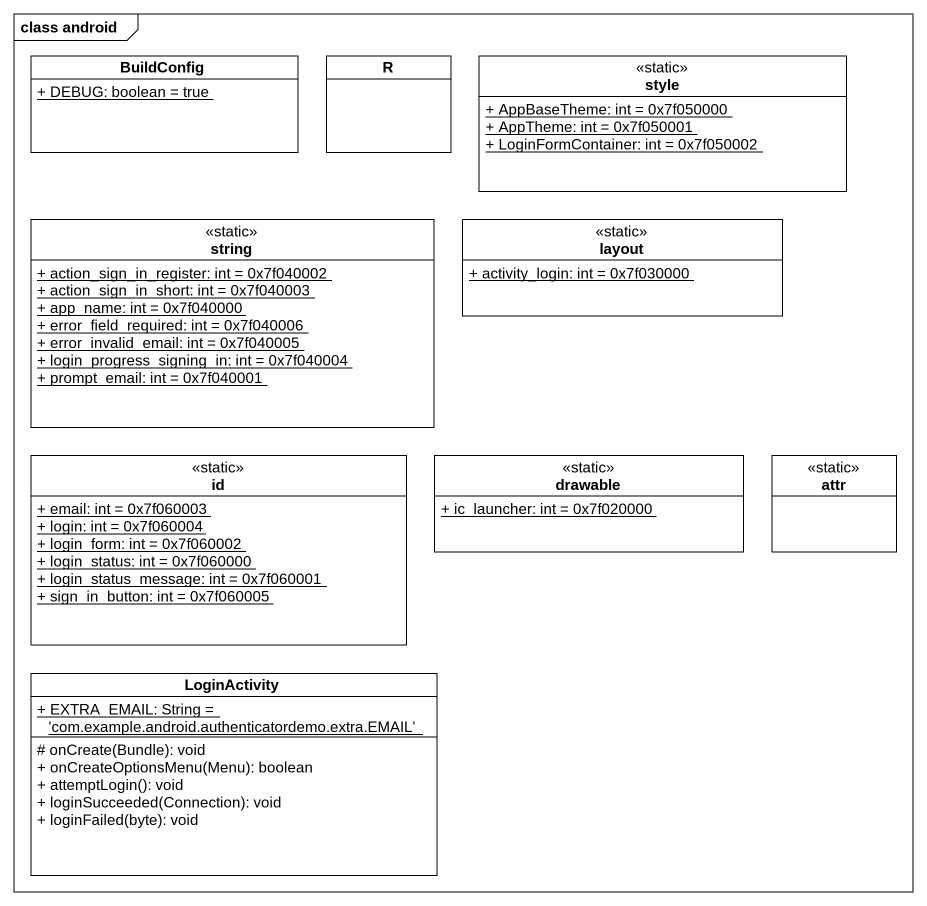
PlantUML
@startuml
mainframe class android
hide circle
hide empty members
skinparam classAttributeIconSize 0
class BuildConfig {
  {static} + DEBUG: boolean = true
}
class R
class style <<static>> {
  {static} + AppBaseTheme: int = 0x7f050000
  {static} + AppTheme: int = 0x7f050001
  {static} + LoginFormContainer: int = 0x7f050002
}
class string <<static>> {
  {static} + action_sign_in_register: int = 0x7f040002
  {static} + action_sign_in_short: int = 0x7f040003
  {static} + app_name: int = 0x7f040000
  {static} + error_field_required: int = 0x7f040006
  {static} + error_invalid_email: int = 0x7f040005
  {static} + login_progress_signing_in: int = 0x7f040004
  {static} + prompt_email: int = 0x7f040001
}
class layout <<static>> {
  {static} + activity_login: int = 0x7f030000
}
class id <<static>> {
  {static} + email: int = 0x7f060003
  {static} + login: int = 0x7f060004
  {static} + login_form: int = 0x7f060002
  {static} + login_status: int = 0x7f060000
  {static} + login_status_message: int = 0x7f060001
  {static} + sign_in_button: int = 0x7f060005
}
class drawable <<static>> {
  {static} + ic_launcher: int = 0x7f020000
}
class attr <<static>>
class LoginActivity {
  {static} + EXTRA_EMAIL: String = 'com.example.android.authenticatordemo.extra.EMAIL'
  # onCreate(Bundle): void
  + onCreateOptionsMenu(Menu): boolean
  + attemptLogin(): void
  + loginSucceeded(Connection): void
  + loginFailed(byte): void
}
@enduml
